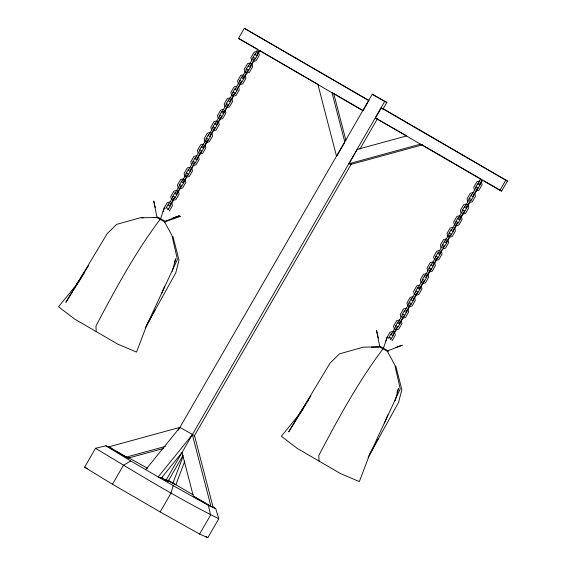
<?xml version="1.0" encoding="UTF-8"?>
<svg xmlns="http://www.w3.org/2000/svg" width="566" height="566" viewBox="0 0 566 566"><rect width="100%" height="100%" fill="white"/><g stroke="black" fill="none" stroke-linecap="round" stroke-linejoin="round"><path stroke-width="0.85" d="M172.227 271.347L175.807 258.733L174.491 261.959M395.054 400.841L398.634 388.219L396.992 392.259M105.856 445.789L130.718 460.957L173.203 485.649L171.066 492.986L160.128 511.926L112.485 484.248L84.603 467.233L95.541 448.293L105.856 445.789L111.714 448.378M163.093 211.535L164.451 207.375L160.567 218.816C135.366 252.118 115.414 289.141 95.965 325.974L96.248 331.619M385.927 341.029L387.278 336.869L383.394 348.309C358.2 381.604 338.242 418.628 318.792 455.467L319.082 461.113M167.805 209.852L168.251 208.677L166.701 207.821M170.338 204.595L174.116 198.333M174.484 198.277L174.929 197.11L173.38 196.253L168.279 205.09L169.828 205.953L171.045 204.439M177.024 193.02L180.795 186.759M180.943 187.296L181.608 185.542L180.066 184.679L174.958 193.522L176.507 194.379L177.321 193.374M183.702 181.453L187.473 175.191M187.629 175.722L188.294 173.967L186.745 173.111L181.636 181.948L183.186 182.811L184.41 181.297M190.381 169.878L194.152 163.624M194.527 163.567L194.973 162.4L193.423 161.536L188.322 170.38L189.865 171.236L191.089 169.729M197.06 158.31L200.831 152.049M200.987 152.579L201.652 150.825L200.102 149.969L195.001 158.813L196.551 159.669L197.767 158.155M203.746 146.736L207.517 140.481M207.892 140.425L208.33 139.257L206.781 138.401L201.68 147.238L203.229 148.094L204.043 147.089M210.425 135.168L214.196 128.906M217.103 123.6L220.874 117.339M221.249 117.282L221.695 116.115L220.146 115.259L215.038 124.096L216.587 124.952L217.811 123.445M223.782 112.026L227.553 105.764M227.709 106.302L228.374 104.54L226.825 103.684L221.723 112.528L223.266 113.384L224.49 111.877M230.461 100.458L234.239 94.197M234.607 94.14L235.053 92.973L233.503 92.116L228.402 100.953L229.952 101.816L231.169 100.302M237.147 88.883L240.918 82.629M241.066 83.16L241.732 81.405L240.189 80.542L235.081 89.386L236.63 90.242L237.444 89.237M243.826 77.316L247.597 71.054M247.752 71.585L248.417 69.83L246.868 68.974L241.76 77.818L243.309 78.674L244.123 77.662M250.505 65.741L254.275 59.487M254.65 59.43L255.096 58.263L253.547 57.399L248.446 66.243L249.988 67.099L251.212 65.592M257.183 54.173L258.86 50.947M184.863 460.979L175.863 484.729L172.828 483.392L182.945 456.684M390.639 339.345L391.078 338.171L389.832 337.449L388.722 338.319M393.172 334.082L396.943 327.827M397.318 327.771L397.764 326.603L396.214 325.747L391.106 334.584L392.655 335.44L393.469 334.435M399.851 322.514L403.622 316.252M403.777 316.783L404.442 315.029L402.893 314.172L397.785 323.016L399.334 323.872L400.558 322.358M406.53 310.946L410.3 304.685M410.675 304.628L411.121 303.461L409.572 302.605L404.471 311.442L406.02 312.298L407.237 310.791M413.215 299.372L416.986 293.11M417.135 293.648L417.8 291.886L416.251 291.03L411.149 299.874L412.699 300.73L413.916 299.223M419.894 287.804L423.665 281.543M423.814 282.073L424.479 280.319L422.936 279.463L417.828 288.299L419.378 289.162L420.191 288.151M426.573 276.229L430.344 269.968M430.5 270.506L431.165 268.751L429.615 267.888L424.507 276.732L426.057 277.588L426.87 276.583M433.252 264.662L437.023 258.4M437.178 258.931L437.843 257.176L436.294 256.32L431.193 265.157L432.735 266.02L433.959 264.506M439.931 253.087L441.607 249.868M444.077 246.776L444.522 245.609L442.973 244.745L437.872 253.589L439.421 254.445L440.638 252.938M446.616 241.519L450.387 235.258M450.536 235.789L451.201 234.034L449.652 233.178L444.551 242.022L446.1 242.878L447.317 241.364M453.295 229.945L457.066 223.69M457.441 223.634L457.887 222.466L456.338 221.61L451.229 230.447L452.779 231.303L453.592 230.298M459.974 218.377L463.745 212.116M463.901 212.646L464.566 210.892L463.016 210.036L457.908 218.879L459.458 219.735L460.271 218.731M466.653 206.809L470.424 200.548M470.799 200.491L471.245 199.324L469.695 198.468L464.594 207.305L466.143 208.161L467.36 206.654M473.339 195.235L477.11 188.973M477.258 189.511L477.923 187.749L476.374 186.893L471.273 195.737L472.822 196.593L474.039 195.086M480.018 183.667L481.687 180.441M172.8 218.03L179.464 215.71L164.947 221.271L164.579 221.907L171.93 235.399L177.406 259.44L146.552 325.733L136.505 352.08L117.947 344.227L74.549 319.012L58.531 306.765L76.318 284.917L81.285 277.786M395.634 347.524L402.292 345.203L387.774 350.764L387.413 351.394L394.757 364.886L400.24 388.934L369.379 455.22L359.339 481.574L340.774 473.721L297.383 448.505L281.359 436.259L299.145 414.404L303.617 407.994L302.216 410.201M161.678 293.45L164.635 286.184M384.505 422.943L387.795 414.871M146.552 325.733L155.367 309.418M369.379 455.22L378.194 438.912M145.257 327.856L175.75 272.904L179.012 260.148L172.913 236.369M368.091 457.349L398.584 402.398L401.846 389.641L395.74 365.862M244.335 28.3L368.82 100.642L362.99 110.745L238.498 38.403L244.335 28.3L369.011 100.515M164.458 207.489L167.274 202.614L170.041 202.005M165.817 208.479L168.427 203.951M172.496 196.911L175.113 192.383M179.174 185.337L181.792 180.809M185.86 173.769L188.471 169.241M192.539 162.194L195.15 157.666M199.218 150.627L201.836 146.099M205.897 139.059L208.514 134.531M212.575 127.484L215.193 122.956M219.261 115.917L221.872 111.389M225.94 104.342L228.551 99.814M232.619 92.774L235.237 88.246M239.298 81.2L241.915 76.672M245.977 69.632L248.594 65.104M252.662 58.065L255.273 53.529M257.396 50.133L255.125 54.676L256.674 55.532L257.891 54.018M171.448 203.746L173.458 200.258M178.127 192.171L180.54 187.99M184.806 180.604L186.822 177.116L189.292 176.465L192.511 170.89L191.839 168.321M191.492 169.029L193.905 164.847M198.574 156.761L200.18 153.973M205.253 145.193L207.262 141.705M211.528 134.319L215.009 127.683L213.467 126.826L208.359 135.67L209.908 136.526L210.722 135.522M218.214 122.751L220.224 119.263M224.893 111.177L227.306 106.995M231.572 99.609L233.581 96.121M238.654 87.341L240.663 83.853M244.929 76.467L246.946 72.979M251.615 64.892L254.028 60.711M258.294 53.324L259.9 50.537M168.088 209.83L170.706 205.302L170.338 203.901M169.248 211.175L172.467 205.6L171.802 203.031M112.485 484.248L123.423 465.302L130.718 460.957M178.248 430.252L372.251 94.232L386.847 102.418L382.871 109.302M160.822 477.371L165.951 480.35L384.703 101.47L386.847 102.418M349.045 163.694L420.488 144.16L422.208 144.924L350.757 164.451L349.045 163.694L357.295 149.403L406.409 135.981M375.435 117.983L381.272 107.88L382.984 108.637L507.469 180.979L501.639 191.082L499.92 190.325L375.435 117.983L406.176 135.607M165.951 480.35L168.095 481.298L183.122 455.276M194.166 436.138L351.493 163.652M359.891 149.106L377.564 118.492M160.128 511.926L199.614 534.071L210.552 515.124L208.422 505.388L173.203 485.649M199.614 534.071L207.828 537.7L218.766 518.753L215.738 508.629L212.724 506.789M387.286 336.982L390.101 332.101L392.868 331.499M388.644 337.973L391.262 333.445M395.323 326.405L397.94 321.87M402.009 314.83L404.619 310.302M408.687 303.263L411.298 298.735M415.366 291.688L417.984 287.16M422.045 280.12L424.663 275.592M428.731 268.546L431.342 264.018M435.41 256.978L438.02 252.45M442.088 245.411L444.706 240.875M448.767 233.836L451.385 229.308M455.446 222.268L458.064 217.74M462.132 210.694L464.743 206.165M468.811 199.126L471.421 194.598M475.49 187.551L478.107 183.023M480.23 179.62L477.952 184.162L479.501 185.025L480.718 183.511M394.276 333.233L396.695 329.051M400.961 321.665L403.374 317.484M407.64 310.09L409.65 306.609M414.722 297.829L416.732 294.341M420.998 286.955L423.014 283.467M427.684 275.38L430.096 271.199M434.363 263.813L436.372 260.325M441.041 252.238L443.454 248.057M449.737 237.182L448.123 239.97L448.739 242.524L445.52 248.099L442.966 248.799M454.003 229.796L456.819 224.914M461.085 217.528L463.497 213.347M467.764 205.96L469.773 202.472M474.442 194.386L476.855 190.204M481.121 182.818L482.734 180.03M390.922 339.324L393.533 334.796L393.172 333.388M392.075 340.668L395.294 335.093L394.629 332.525L393.455 331.839M499.92 190.325L505.756 180.221L507.469 180.979M78.922 281.458L65.847 302.357L107.243 233.581L116.674 224.369L140.347 217.712L157.115 217.563L153.704 217.634M79.856 279.965L81.723 276.979M82.657 275.486L84.058 273.244M301.282 411.694L288.681 431.851L330.077 363.075L339.501 353.856L363.174 347.199L379.298 346.774L388.057 351.684M304.55 406.473L305.951 404.23M307.352 401.994L308.286 400.502M80.598 278.635L76.318 284.917L88.607 265.695M81.546 277.241L82.502 275.84M302.477 409.522L299.145 414.404L310.918 395.889M303.9 407.428L304.855 406.034M145.738 469.688L179.896 427.408L194.485 435.587L213.156 507.483M161.218 478.263L182.033 452.503L193.402 496.304L211.005 506.535L192.341 434.638L158.19 476.919L161.218 478.263L159.754 477.407M442.909 247.604L443.702 246.833M180.795 216.297L165.59 221.561L156.832 216.651L153.733 200.944L155.275 207.644M253.54 59.798L254.933 59.416L257.551 54.888L257.183 53.48M249.988 63.067L247.434 63.76L244.222 69.335L244.887 71.903L246.861 73.021L249.415 72.328L252.634 66.753L251.962 64.184L250.788 63.498M246.861 71.366L248.255 70.983L250.872 66.455L250.505 65.048M240.182 82.933L241.576 82.558L244.187 78.023L243.826 76.622M226.817 106.075L228.211 105.693L230.829 101.165L230.461 99.765M220.139 117.65L221.532 117.268L224.15 112.74L223.782 111.332M213.46 129.218L214.854 128.836L217.471 124.308L217.103 122.907M206.774 140.792L208.175 140.41L210.785 135.882L210.425 134.475M200.095 152.36L201.496 151.978L204.107 147.45L203.746 146.049M193.416 163.935L194.81 163.553L197.428 159.018L197.06 157.617M186.738 175.502L188.131 175.12L190.749 170.592L190.381 169.184M180.059 187.07L181.453 186.688L184.063 182.16L183.702 180.759M476.367 189.285L477.768 188.903L480.378 184.375L480.018 182.974M469.688 200.859L471.082 200.477L473.7 195.949L473.332 194.541M463.009 212.427L464.403 212.045L467.021 207.517L466.653 206.116M456.33 224.002L457.724 223.62L460.342 219.092L459.974 217.684M449.645 235.569L451.045 235.187L453.656 230.659L453.295 229.258M442.966 247.144L444.367 246.762L446.977 242.234L446.616 240.826M439.414 250.413L436.867 251.106L433.648 256.681L434.313 259.249L436.075 260.275L438.841 259.674L442.06 254.099L441.395 251.53M436.287 258.712L437.681 258.329L440.298 253.801L439.931 252.394M429.608 270.279L431.002 269.897L433.62 265.369L433.252 263.968M422.929 281.854L424.323 281.472L426.934 276.944L426.573 275.536M416.243 293.421L417.644 293.039L420.255 288.511L419.894 287.111M406.013 308.265L403.466 308.958L400.247 314.533L400.912 317.101M402.886 316.564L404.28 316.182L406.897 311.654L406.53 310.253M396.207 328.139L397.601 327.756L400.219 323.228L399.851 321.821M179.896 427.408L108.446 446.935L128.199 458.113L163.355 448.505M126.048 457.165L165.399 446.411M141.79 217.882L143.495 217.846M371.43 347.234L379.093 347.071M238.498 38.403L257.785 49.369M253.327 61.354L256.094 60.753L259.313 55.178L258.648 52.61L256.667 51.492L254.12 52.192L250.901 57.767L251.566 60.336M243.522 74.733L240.755 75.335L237.536 80.91L238.208 83.478L240.182 84.596L242.729 83.895L245.948 78.32L245.283 75.752M479.713 181.078L476.947 181.686L473.728 187.261L474.393 189.829M476.155 190.848L478.921 190.247L482.14 184.672L481.475 182.103M236.843 86.301L234.076 86.902L230.857 92.477L231.522 95.046M473.035 192.652L470.268 193.254L467.049 198.829L467.714 201.397M233.716 94.6L234.897 94.126L237.508 89.598L237.147 88.19M469.476 202.423L472.242 201.814L475.461 196.239L474.796 193.671M230.164 97.868L227.398 98.477L224.178 104.052L224.844 106.62M226.605 107.639L229.371 107.038L232.591 101.463L231.926 98.894M462.797 213.99L465.563 213.389L468.782 207.814L468.117 205.246L466.136 204.128L463.589 204.821L460.37 210.396L461.035 212.965M223.485 109.443L220.719 110.045L217.5 115.62L218.165 118.188L220.139 119.306L222.693 118.605L225.912 113.03L225.24 110.462M459.67 215.795L456.903 216.396L453.684 221.971L454.357 224.539L456.33 225.657L458.885 224.957L462.104 219.382L461.432 216.813L460.257 216.134M216.799 121.011L214.033 121.612L210.814 127.187L211.486 129.756M452.991 227.362L450.225 227.964L447.006 233.539L447.671 236.107L449.652 237.225L452.199 236.531L455.418 230.956L454.753 228.388M213.24 130.781L216.014 130.18L219.226 124.605L218.561 122.037L217.386 121.357M210.12 132.585L207.354 133.187L204.135 138.762L204.8 141.33L206.781 142.448L209.328 141.748L212.547 136.173L211.882 133.604L210.708 132.925M446.312 238.937L443.546 239.538L440.327 245.113L440.992 247.682M203.442 144.153L200.675 144.755L197.456 150.33L198.121 152.898M199.883 153.924L202.649 153.322L205.868 147.747L205.203 145.179M196.763 155.728L193.996 156.329L190.777 161.904L191.442 164.473M193.204 165.491L195.97 164.89L199.19 159.315L198.525 156.747M429.396 271.843L432.162 271.241L435.381 265.666L434.709 263.098L432.735 261.98L430.188 262.681L426.969 268.256L427.634 270.824M190.084 167.295L187.311 167.897L184.099 173.472L184.764 176.04L186.738 177.158M426.269 273.647L423.502 274.248L420.283 279.823L420.955 282.392L422.929 283.509L425.476 282.816L428.695 277.241L428.03 274.673L426.856 273.986M183.398 178.863L180.632 179.472L177.413 185.047L178.085 187.615L180.059 188.733L182.606 188.032L185.825 182.457L185.16 179.889L183.985 179.21M419.59 285.214L416.824 285.823L413.605 291.398L414.27 293.966L416.251 295.084L418.798 294.384L422.017 288.809L421.352 286.24M176.719 190.438L173.953 191.039L170.734 196.614L171.399 199.182L173.373 200.3L175.927 199.607L179.146 194.032L178.481 191.464L177.307 190.777M412.911 296.789L410.145 297.391L406.926 302.966L407.591 305.534M173.592 198.737L174.774 198.263L177.384 193.735L177.024 192.327M409.777 305.088L410.958 304.614L413.576 300.086L413.208 298.678M402.674 318.127L405.44 317.526L408.659 311.951L407.994 309.383M399.546 319.932L396.78 320.533L393.561 326.108L394.233 328.676L396.207 329.794L398.761 329.094L401.98 323.519L401.308 320.95M165.222 222.19L156.471 217.28M378.293 337.973L376.56 330.438L379.666 346.137L380.302 346.427M388.418 351.047L379.666 346.137M193.402 496.304L205.819 503.224M208.422 505.388L215.738 508.629M218.766 518.753C176.479 497.592 136.059 472.674 95.541 448.293M84.603 467.233L87.588 468.556M128.489 457.611L147.627 468.344M372.251 94.232L384.703 101.47M381.272 107.88L505.756 180.221M260.077 50.699L318.113 84.433M334.152 93.751L363.174 110.618M421.451 144.479L481.015 179.097M484.072 180.872L501.639 191.082M232.11 95.385L233.496 96.163L236.05 95.47L239.269 89.895L238.604 87.327M408.178 305.873L409.565 306.652L412.119 305.951L415.338 300.376L414.673 297.808M167.805 480.053L193.14 494.84M167.699 480.414L172.828 483.392M110.589 447.883L114.261 450.012M115.726 450.869L128.199 458.113M161.508 477.471L162.973 478.32M164.437 479.176L168.095 481.298M207.283 504.073L209.484 505.353M205.564 536.32L207.828 537.7M345.897 140.368L333.728 93.503L332.016 92.746L344.843 142.165L336.593 156.457L317.929 84.56"/></g></svg>
